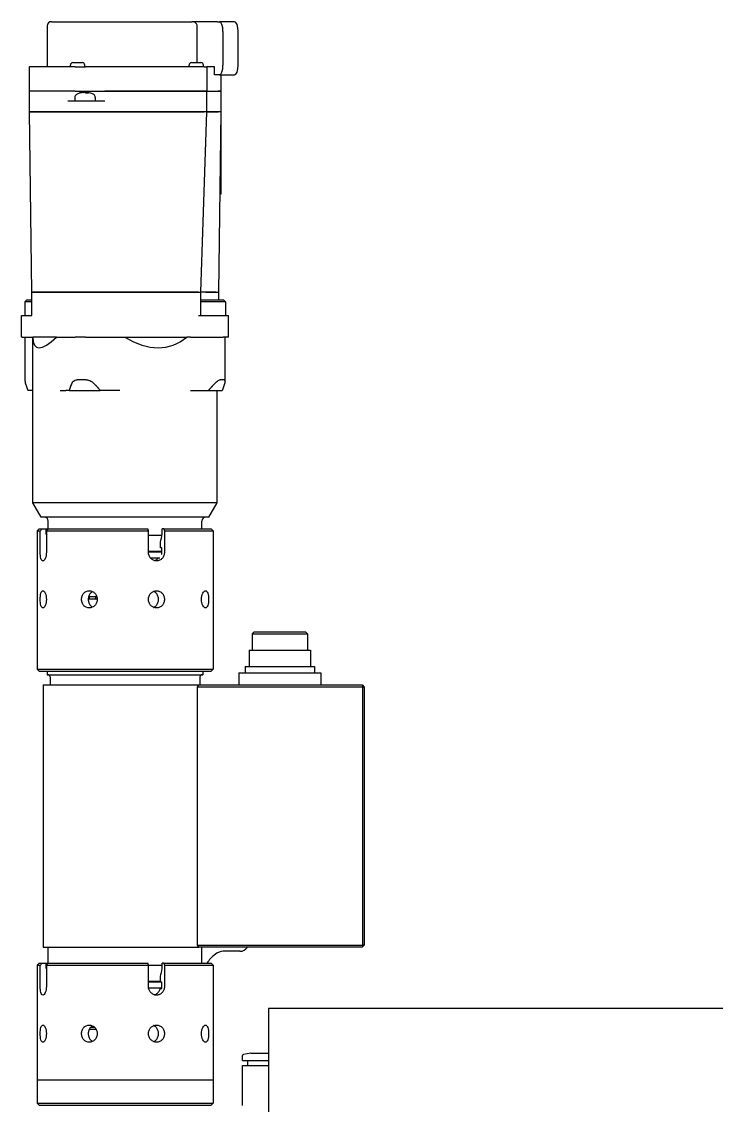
# Model space of a CAD drawing. Header units: millimetres. Extents: x 0 to 7722, y 0 to 5460.
# Drawn here: x 3327.7 to 3497.4, y 2116.7 to 2381.2 of the extents above; entities that cross this region are included whole.
import ezdxf

# ---------------------------------------------------------------- set-up
doc = ezdxf.new("R2010")
doc.units = ezdxf.units.MM
doc.header["$LTSCALE"] = 5
doc.layers.get('0').update_dxf_attribs({"linetype": 'CONTINUOUS'})

msp = doc.modelspace()

# ---------------------------------------------------------------- linework, layer by layer
for p, q in [((3335.002, 2381.211), (3369.315, 2381.211)), ((3372.721, 2381.211), (3369.315, 2381.211)), ((3375.563, 2381.211), (3372.721, 2381.211)), ((3375.563, 2381.211), (3376.065, 2381.211)), ((3379.752, 2381.211), (3376.065, 2381.211)), ((3334.002, 2380.211), (3334.002, 2370.211)), ((3370.623, 2371.211), (3370.623, 2380.211)), ((3376.925, 2378.811), (3376.925, 2370.611)), ((3380.613, 2370.611), (3380.613, 2378.811)), ((3329.605, 2370.211), (3329.671, 2370.211)), ((3329.605, 2370.211), (3329.605, 2364.211)), ((3340.783, 2370.211), (3329.671, 2370.211)), ((3339.653, 2370.211), (3339.653, 2370.611)), ((3340.255, 2371.211), (3340.256, 2371.211)), ((3340.256, 2371.211), (3340.496, 2371.211)), ((3340.496, 2371.211), (3340.506, 2371.211)), ((3340.506, 2371.211), (3341.469, 2371.211)), ((3340.783, 2370.211), (3343.367, 2370.211)), ((3341.469, 2371.211), (3341.484, 2371.211)), ((3341.484, 2371.211), (3342.11, 2371.211)), ((3342.11, 2371.211), (3342.122, 2371.211)), ((3342.122, 2371.211), (3342.553, 2371.211)), ((3343.153, 2370.211), (3343.153, 2370.611)), ((3372.307, 2370.211), (3343.367, 2370.211)), ((3368.648, 2370.211), (3368.648, 2370.611)), ((3369.25, 2371.211), (3369.251, 2371.211)), ((3369.251, 2371.211), (3369.491, 2371.211)), ((3369.491, 2371.211), (3369.501, 2371.211)), ((3369.501, 2371.211), (3370.464, 2371.211)), ((3370.464, 2371.211), (3370.479, 2371.211)), ((3370.479, 2371.211), (3371.106, 2371.211)), ((3371.106, 2371.211), (3371.118, 2371.211)), ((3371.118, 2371.211), (3371.548, 2371.211)), ((3372.148, 2370.211), (3372.148, 2370.611)), ((3372.307, 2370.211), (3372.949, 2370.211)), ((3372.957, 2370.211), (3372.949, 2370.211)), ((3372.949, 2370.211), (3372.949, 2364.211)), ((3374.848, 2370.211), (3372.957, 2370.211)), ((3374.848, 2368.211), (3374.848, 2370.211)), ((3375.563, 2368.211), (3374.848, 2368.211)), ((3376.065, 2368.211), (3375.563, 2368.211)), ((3376.065, 2368.211), (3379.752, 2368.211)), ((3376.399, 2368.211), (3376.399, 2364.211)), ((3329.671, 2364.211), (3329.605, 2364.211)), ((3329.605, 2364.211), (3329.671, 2364.211)), ((3329.605, 2364.211), (3329.605, 2359.211)), ((3340.783, 2364.211), (3329.671, 2364.211)), ((3338.991, 2364.211), (3329.671, 2364.211)), ((3340.742, 2362.722), (3340.742, 2361.911)), ((3340.783, 2364.211), (3343.367, 2364.211)), ((3342.078, 2363.754), (3341.87, 2363.754)), ((3342.845, 2363.976), (3342.845, 2363.971)), ((3343.367, 2364.211), (3372.307, 2364.211)), ((3344.024, 2363.754), (3343.43, 2363.754)), ((3343.639, 2363.976), (3343.62, 2363.754)), ((3345.742, 2362.722), (3345.742, 2361.911)), ((3372.307, 2364.211), (3348.035, 2364.211)), ((3372.949, 2364.211), (3372.307, 2364.211)), ((3372.307, 2364.211), (3372.949, 2364.211)), ((3372.949, 2364.211), (3372.957, 2364.211)), ((3372.957, 2364.211), (3372.949, 2364.211)), ((3372.949, 2359.211), (3372.949, 2364.211)), ((3372.957, 2364.211), (3375.758, 2364.211)), ((3372.957, 2364.211), (3375.758, 2364.211)), ((3376.399, 2364.211), (3375.758, 2364.211)), ((3375.758, 2364.211), (3376.399, 2364.211)), ((3376.399, 2364.211), (3376.399, 2359.211)), ((3338.991, 2361.911), (3340.783, 2361.911)), ((3340.783, 2361.911), (3343.367, 2361.911)), ((3343.367, 2361.911), (3348.035, 2361.911)), ((3329.671, 2359.211), (3329.605, 2359.211)), ((3329.605, 2359.211), (3330.143, 2315.211)), ((3329.671, 2359.211), (3340.783, 2359.211)), ((3329.671, 2359.211), (3329.671, 2359.211)), ((3340.783, 2359.211), (3329.671, 2359.211)), ((3343.367, 2359.211), (3340.783, 2359.211)), ((3340.783, 2359.211), (3343.367, 2359.211)), ((3343.367, 2359.211), (3372.307, 2359.211)), ((3372.306, 2359.211), (3343.367, 2359.211)), ((3371.548, 2315.211), (3372.949, 2359.211)), ((3372.306, 2359.211), (3372.307, 2359.211)), ((3372.949, 2359.211), (3372.307, 2359.211)), ((3375.758, 2359.211), (3372.957, 2359.211)), ((3372.957, 2359.211), (3375.758, 2359.211)), ((3376.399, 2359.211), (3375.758, 2359.211)), ((3376.399, 2359.211), (3375.861, 2315.211)), ((3376.387, 2358.211), (3376.445, 2358.211)), ((3376.445, 2339.211), (3376.445, 2358.211)), ((3376.155, 2339.211), (3376.445, 2339.211)), ((3330.142, 2315.211), (3330.209, 2315.211)), ((3330.142, 2315.211), (3330.142, 2309.511)), ((3330.209, 2315.211), (3340.783, 2315.211)), ((3330.209, 2315.211), (3330.209, 2315.211)), ((3340.783, 2315.211), (3330.209, 2315.211)), ((3343.367, 2315.211), (3340.783, 2315.211)), ((3340.783, 2315.211), (3343.367, 2315.211)), ((3343.367, 2315.211), (3370.906, 2315.211)), ((3370.907, 2315.211), (3343.367, 2315.211)), ((3370.907, 2315.211), (3370.906, 2315.211)), ((3370.907, 2315.211), (3371.548, 2315.211)), ((3371.548, 2309.511), (3371.548, 2315.211)), ((3375.22, 2315.211), (3372.699, 2315.211)), ((3372.699, 2315.211), (3375.22, 2315.211)), ((3375.22, 2315.211), (3375.862, 2315.211)), ((3375.862, 2315.211), (3375.862, 2313.211)), ((3328.89, 2313.211), (3328.49, 2312.811)), ((3330.142, 2312.811), (3328.49, 2312.811)), ((3328.49, 2312.811), (3328.49, 2309.511)), ((3330.142, 2313.211), (3328.89, 2313.211)), ((3377.114, 2313.211), (3371.548, 2313.211)), ((3377.514, 2312.811), (3371.548, 2312.811)), ((3377.114, 2313.211), (3377.514, 2312.811)), ((3377.514, 2312.811), (3377.514, 2309.511)), ((3327.746, 2309.511), (3327.879, 2309.511)), ((3327.746, 2304.211), (3327.746, 2309.511)), ((3327.879, 2309.511), (3330.209, 2309.511)), ((3370.907, 2309.511), (3376.975, 2309.511)), ((3376.975, 2309.511), (3378.258, 2309.511)), ((3378.258, 2304.211), (3378.258, 2309.511)), ((3327.879, 2304.211), (3327.746, 2304.211)), ((3327.879, 2304.211), (3330.147, 2304.211)), ((3328.579, 2293.493), (3328.579, 2304.211)), ((3328.778, 2304.211), (3330.147, 2304.211)), ((3330.147, 2304.211), (3330.502, 2304.211)), ((3336.293, 2304.211), (3330.502, 2304.211)), ((3330.502, 2263.765), (3330.502, 2304.202)), ((3336.293, 2304.211), (3337.143, 2304.211)), ((3337.143, 2304.211), (3338.515, 2304.211)), ((3338.515, 2304.211), (3339.884, 2304.211)), ((3338.515, 2304.211), (3340.783, 2304.211)), ((3343.367, 2304.211), (3340.783, 2304.211)), ((3343.367, 2304.211), (3349.274, 2304.211)), ((3345.708, 2304.211), (3349.274, 2304.211)), ((3349.274, 2304.211), (3351.757, 2304.211)), ((3351.757, 2304.211), (3352.988, 2304.211)), ((3352.988, 2304.211), (3368.07, 2304.211)), ((3368.962, 2304.211), (3368.07, 2304.211)), ((3368.962, 2304.211), (3371.068, 2304.211)), ((3371.068, 2304.211), (3374.633, 2304.211)), ((3371.068, 2304.211), (3376.975, 2304.211)), ((3378.258, 2304.211), (3376.975, 2304.211)), ((3377.425, 2293.493), (3377.425, 2304.211)), ((3343.541, 2293.809), (3341.339, 2293.809)), ((3377.22, 2293.809), (3376.239, 2293.809)), ((3330.147, 2291.211), (3329.259, 2291.211)), ((3330.502, 2291.211), (3330.147, 2291.211)), ((3337.143, 2291.211), (3338.515, 2291.211)), ((3339.403, 2291.211), (3338.515, 2291.211)), ((3339.403, 2291.211), (3346.96, 2291.211)), ((3349.274, 2291.211), (3346.96, 2291.211)), ((3351.757, 2291.211), (3349.274, 2291.211)), ((3368.962, 2291.211), (3371.068, 2291.211)), ((3371.068, 2291.211), (3373.381, 2291.211)), ((3373.381, 2291.211), (3376.745, 2291.211)), ((3375.502, 2263.765), (3375.502, 2291.211)), ((3375.502, 2263.765), (3330.502, 2263.765)), ((3332.502, 2260.301), (3330.502, 2263.765)), ((3373.502, 2260.301), (3375.502, 2263.765)), ((3373.502, 2260.301), (3332.502, 2260.301)), ((3334.252, 2257.401), (3334.252, 2259.301)), ((3371.752, 2257.401), (3371.752, 2259.301)), ((3332.002, 2257.401), (3331.502, 2256.901)), ((3331.502, 2256.901), (3332.274, 2256.901)), ((3331.502, 2256.901), (3331.502, 2223.201)), ((3332.002, 2257.401), (3332.743, 2257.401)), ((3332.274, 2251.701), (3332.274, 2256.901)), ((3332.743, 2257.401), (3333.681, 2257.401)), ((3333.681, 2257.401), (3334.248, 2257.401)), ((3333.681, 2257.401), (3333.681, 2256.335)), ((3333.779, 2256.901), (3358.711, 2256.901)), ((3333.779, 2256.901), (3333.779, 2251.701)), ((3334.248, 2257.401), (3358.531, 2257.401)), ((3358.711, 2251.701), (3358.711, 2256.901)), ((3362.092, 2256.335), (3362.092, 2257.401)), ((3362.452, 2257.401), (3362.092, 2257.401)), ((3362.452, 2257.401), (3374.002, 2257.401)), ((3362.632, 2256.901), (3374.502, 2256.901)), ((3362.632, 2256.901), (3362.632, 2251.701)), ((3374.002, 2257.401), (3374.502, 2256.901)), ((3374.502, 2256.901), (3374.502, 2223.201)), ((3362.008, 2255.801), (3358.711, 2255.801)), ((3361.641, 2252.801), (3361.641, 2253.902)), ((3362.001, 2251.901), (3358.711, 2251.901)), ((3358.711, 2251.801), (3362.001, 2251.801)), ((3362.001, 2252.801), (3361.641, 2252.801)), ((3361.893, 2251.201), (3361.947, 2251.201)), ((3362.001, 2251.701), (3362.001, 2252.801)), ((3359.227, 2250.301), (3361.466, 2250.301)), ((3346.136, 2240.801), (3344.238, 2240.801)), ((3344.162, 2240.301), (3346.217, 2240.301)), ((3384.561, 2232.301), (3384.061, 2231.801)), ((3384.061, 2231.801), (3397.561, 2231.801)), ((3384.061, 2231.801), (3384.061, 2227.801)), ((3384.561, 2232.301), (3397.061, 2232.301)), ((3397.061, 2232.301), (3397.561, 2231.801)), ((3397.561, 2231.801), (3397.561, 2227.801)), ((3383.311, 2227.801), (3398.311, 2227.801)), ((3383.311, 2227.801), (3383.311, 2223.841)), ((3398.311, 2227.801), (3398.311, 2223.841)), ((3331.502, 2223.201), (3374.502, 2223.201)), ((3332.002, 2222.701), (3331.502, 2223.201)), ((3332.002, 2222.701), (3374.002, 2222.701)), ((3334.002, 2222.701), (3334.002, 2221.801)), ((3372.002, 2222.701), (3372.002, 2221.801)), ((3374.002, 2222.701), (3374.502, 2223.201)), ((3380.811, 2222.301), (3400.811, 2222.301)), ((3380.811, 2222.301), (3380.811, 2219.301)), ((3382.311, 2223.841), (3399.311, 2223.841)), ((3382.311, 2223.841), (3382.311, 2222.301)), ((3399.311, 2223.841), (3399.311, 2222.301)), ((3400.811, 2222.301), (3400.811, 2219.301)), ((3333.002, 2219.301), (3371.059, 2219.301)), ((3333.002, 2219.301), (3333.002, 2155.301)), ((3334.002, 2221.801), (3372.002, 2221.801)), ((3334.702, 2221.301), (3334.702, 2219.301)), ((3371.059, 2219.301), (3410.945, 2219.301)), ((3371.302, 2221.301), (3371.302, 2219.301)), ((3410.945, 2219.301), (3411.124, 2218.801)), ((3410.945, 2219.301), (3411.412, 2218.801)), ((3370.728, 2155.801), (3370.728, 2218.801)), ((3411.124, 2218.801), (3370.728, 2218.801)), ((3411.124, 2155.801), (3411.124, 2218.801)), ((3411.412, 2218.801), (3411.124, 2218.801)), ((3411.412, 2218.801), (3411.412, 2155.801)), ((3370.728, 2155.801), (3411.124, 2155.801)), ((3411.124, 2155.801), (3410.945, 2155.301)), ((3411.412, 2155.801), (3410.945, 2155.301)), ((3411.412, 2155.801), (3411.124, 2155.801)), ((3333.002, 2155.301), (3371.059, 2155.301)), ((3334.252, 2151.401), (3334.252, 2155.301)), ((3410.945, 2155.301), (3371.059, 2155.301)), ((3371.752, 2151.401), (3371.752, 2155.301)), ((3381.062, 2154.301), (3376.996, 2154.301)), ((3332.002, 2151.401), (3331.502, 2150.901)), ((3332.002, 2151.401), (3331.502, 2150.901)), ((3331.502, 2150.901), (3332.274, 2150.901)), ((3331.502, 2150.901), (3331.502, 2122.901)), ((3331.502, 2150.901), (3332.274, 2150.901)), ((3331.502, 2150.901), (3331.502, 2117.201)), ((3332.002, 2151.401), (3332.743, 2151.401)), ((3332.002, 2151.401), (3332.743, 2151.401)), ((3332.274, 2145.701), (3332.274, 2150.901)), ((3332.274, 2145.701), (3332.274, 2150.901)), ((3332.743, 2151.401), (3333.681, 2151.401)), ((3332.743, 2151.401), (3333.681, 2151.401)), ((3333.681, 2151.401), (3334.248, 2151.401)), ((3333.681, 2151.401), (3333.681, 2150.335)), ((3333.681, 2151.401), (3334.248, 2151.401)), ((3333.681, 2151.401), (3333.681, 2150.335)), ((3333.779, 2150.901), (3358.711, 2150.901)), ((3333.779, 2150.901), (3333.779, 2145.701)), ((3333.779, 2150.901), (3358.711, 2150.901)), ((3333.779, 2150.901), (3333.779, 2145.701)), ((3334.248, 2151.401), (3358.531, 2151.401)), ((3334.248, 2151.401), (3358.531, 2151.401)), ((3358.711, 2145.701), (3358.711, 2150.901)), ((3358.711, 2145.701), (3358.711, 2150.901)), ((3362.092, 2150.801), (3358.711, 2150.801)), ((3362.092, 2150.335), (3362.092, 2151.401)), ((3362.452, 2151.401), (3362.092, 2151.401)), ((3362.092, 2150.335), (3362.092, 2151.401)), ((3362.452, 2151.401), (3362.092, 2151.401)), ((3362.452, 2151.401), (3374.002, 2151.401)), ((3362.452, 2151.401), (3374.002, 2151.401)), ((3362.632, 2150.901), (3374.502, 2150.901)), ((3362.632, 2150.901), (3362.632, 2145.701)), ((3362.632, 2150.901), (3374.502, 2150.901)), ((3362.632, 2150.901), (3362.632, 2145.701)), ((3374.002, 2151.401), (3374.502, 2150.901)), ((3374.002, 2151.401), (3374.502, 2150.901)), ((3374.502, 2150.901), (3374.502, 2122.901)), ((3374.502, 2150.901), (3374.502, 2117.201)), ((3361.641, 2146.801), (3361.641, 2147.902)), ((3361.641, 2146.801), (3361.641, 2147.902)), ((3361.641, 2146.901), (3358.711, 2146.901)), ((3361.947, 2146.801), (3358.711, 2146.801)), ((3361.967, 2145.301), (3358.748, 2145.301)), ((3361.587, 2145.201), (3361.947, 2145.201)), ((3361.587, 2145.201), (3361.947, 2145.201)), ((3362.001, 2146.801), (3361.947, 2146.801)), ((3362.001, 2146.801), (3361.947, 2146.801)), ((3362.001, 2145.701), (3362.001, 2146.801)), ((3362.001, 2145.701), (3362.001, 2146.801)), ((3667.132, 2140.301), (3388.07, 2140.301)), ((3388.07, 2140.301), (3388.07, 2110.301)), ((3344.319, 2135.301), (3345.923, 2135.301)), ((3344.664, 2135.801), (3345.519, 2135.801)), ((3383.732, 2129.401), (3381.898, 2129.077)), ((3383.732, 2129.401), (3388.07, 2129.401)), ((3381.732, 2127.635), (3381.732, 2128.88)), ((3381.732, 2127.635), (3388.07, 2127.635)), ((3383.032, 2126.458), (3383.032, 2127.635)), ((3381.732, 2126.458), (3388.07, 2126.458)), ((3381.732, 2116.62), (3381.732, 2126.458)), ((3331.502, 2122.901), (3374.502, 2122.901)), ((3331.502, 2117.201), (3374.502, 2117.201)), ((3332.002, 2116.701), (3331.502, 2117.201)), ((3332.002, 2116.701), (3374.002, 2116.701)), ((3374.002, 2116.701), (3374.502, 2117.201))]:
    msp.add_line(p, q)
for centre, radius, start, end in [((3335.002, 2380.211), 1, 90, 180), ((3340.253, 2370.611), 0.6, 90, 180), ((3342.553, 2370.611), 0.6, 0, 90), ((3369.248, 2370.611), 0.6, 90, 180), ((3371.548, 2370.611), 0.6, 0, 90), ((3341.542, 2362.722), 0.8, 122.08995, 180), ((3343.242, 2360.011), 4, 98.83203, 122.08995), ((3343.242, 2360.011), 4, 57.91005, 81.16797), ((3344.942, 2362.722), 0.8, 0, 57.91005), ((3333.252, 2259.301), 1, 0, 90), ((3372.752, 2259.301), 1, 90, 180), ((3334.202, 2221.301), 0.5, 0, 90), ((3371.802, 2221.301), 0.5, 90, 180), ((3381.932, 2128.88), 0.2, 100, 180)]:
    msp.add_arc(centre, radius, start, end)
for centre, major_axis, ratio, start_param, end_param in [((3376.065, 2378.811), (0, 2.4), 0.3584365, 4.712389, 6.2831853), ((3379.752, 2378.811), (0, 2.4), 0.3584365, 4.712389, 6.2831853), ((3376.065, 2370.611), (0, -2.4), 0.3584365, 0, 1.5707963), ((3379.752, 2370.611), (0, -2.4), 0.3584365, 0, 1.5707963), ((3343.288, 2360.032), (-1.637, 3.642), 0.977138, 6.0465962, 6.2359918), ((3341.872, 2363.614), (-0.042, 0.134), 0.9794682, 5.981354, 6.3480923), ((3343.12, 2360.032), (0.673, 3.936), 0.8558383, 0.322489, 0.5118846), ((3343.475, 2360.032), (-0.355, 3.977), 0.1939204, 5.8992761, 6.0886717), ((3343.038, 2360.032), (0.405, 3.972), 0.5098477, 5.9684457, 6.1578413), ((3344.014, 2363.614), (-0.014, -0.14), 0.5093575, 2.8247305, 3.1914643), ((3353.002, 2340.584), (21.635, 38.819), 0.1591382, 2.8628476, 3.5972637), ((3353.002, 2340.584), (10.998, -38.567), 0.5089522, 5.7718451, 6.5062612), ((9397.566, 6027.16), (-0.03, -7510.747), 0.933555, 5.2384071, 5.238417), ((1033.884, 6027.148), (0, 7510.723), 0.3584365, 4.1860769, 4.1863746), ((3647.02, 2238.301), (117.511, 568.259), 0.514499, 1.672417, 1.673292), ((3596.601, 2238.301), (97.36, 470.814), 0.514499, 1.6715115, 1.6725675), ((3575.519, 2238.301), (-94.582, 471.38), 0.4699732, 1.4722407, 1.4725503), ((3353.002, 2233.801), (-16.483, 16.483), 0.6872269, 3.262225, 3.2992527), ((3353.002, 2140.801), (16.483, 16.483), 0.6872269, 6.1255253, 6.1625529), ((3381.062, 2156.801), (0, -2.5), 0.9135753, 0, 0.9272952), ((9397.566, 5921.16), (-0.03, -7510.747), 0.933555, 5.2384071, 5.238417), ((9397.565, 5921.16), (-0.029, -7510.746), 0.933555, 5.2384071, 5.238417), ((1033.884, 5921.148), (0, 7510.723), 0.3584365, 4.1860769, 4.1863746), ((1033.884, 5921.148), (0, 7510.723), 0.3584365, 4.1860769, 4.1863746), ((3647.02, 2133.301), (-117.512, -568.26), 0.514499, 4.8159255, 4.8164291), ((3596.601, 2133.301), (97.361, 470.815), 0.514499, 1.6720737, 1.6725676)]:
    msp.add_ellipse(centre, major_axis=major_axis, ratio=ratio, start_param=start_param, end_param=end_param)
for points, knots in [([(3370.623, 2380.211), (3370.623, 2380.322), (3370.593, 2380.451), (3370.493, 2380.667), (3370.399, 2380.787), (3370.189, 2380.972), (3370.029, 2381.062), (3369.714, 2381.176), (3369.498, 2381.211), (3369.315, 2381.211)], [-0.72981751, -0.72981751, -0.72981751, -0.72981751, -0.69659893, -0.69659893, -0.65738246, -0.65738246, -0.60915256, -0.60915256, -0.55047084, -0.55047084, -0.55047084, -0.55047084]), ([(3342.845, 2363.976), (3342.845, 2363.976), (3342.844, 2363.976), (3342.843, 2363.981), (3342.83, 2363.983), (3342.79, 2363.983), (3342.76, 2363.981), (3342.685, 2363.972), (3342.64, 2363.966), (3342.575, 2363.955), (3342.553, 2363.951), (3342.531, 2363.947)], [-0.075362489, -0.075362489, -0.075362489, -0.075362489, -0.074461658, -0.074461658, -0.059716585, -0.059716585, -0.044971511, -0.044971511, -0.030226437, -0.030226437, -0.023611223, -0.023611223, -0.023611223, -0.023611223]), ([(3342.691, 2363.947), (3342.711, 2363.951), (3342.732, 2363.955), (3342.798, 2363.966), (3342.85, 2363.972), (3342.954, 2363.981), (3343.005, 2363.983), (3343.094, 2363.983), (3343.138, 2363.981), (3343.21, 2363.972), (3343.238, 2363.966), (3343.265, 2363.955), (3343.271, 2363.951), (3343.276, 2363.947)], [-0.095815374, -0.095815374, -0.095815374, -0.095815374, -0.089017692, -0.089017692, -0.074367179, -0.074367179, -0.059716667, -0.059716667, -0.045066154, -0.045066154, -0.030415642, -0.030415642, -0.023617976, -0.023617976, -0.023617976, -0.023617976]), ([(3343.639, 2363.971), (3343.62, 2363.973), (3343.602, 2363.975), (3343.531, 2363.981), (3343.479, 2363.983), (3343.389, 2363.983), (3343.345, 2363.981), (3343.282, 2363.973), (3343.259, 2363.969), (3343.242, 2363.963)], [-0.079792841, -0.079792841, -0.079792841, -0.079792841, -0.074461658, -0.074461658, -0.059716585, -0.059716585, -0.044971511, -0.044971511, -0.033811225, -0.033811225, -0.033811225, -0.033811225]), ([(3343.692, 2363.947), (3343.681, 2363.951), (3343.671, 2363.955), (3343.647, 2363.966), (3343.638, 2363.972), (3343.641, 2363.981), (3343.654, 2363.983), (3343.694, 2363.983), (3343.723, 2363.981), (3343.789, 2363.973), (3343.822, 2363.969), (3343.856, 2363.963)], [-0.095815374, -0.095815374, -0.095815374, -0.095815374, -0.089017692, -0.089017692, -0.074367179, -0.074367179, -0.059716667, -0.059716667, -0.045066154, -0.045066154, -0.033816319, -0.033816319, -0.033816319, -0.033816319]), ([(3328.579, 2293.493), (3328.579, 2293.488), (3328.579, 2293.483), (3328.582, 2293.259), (3328.666, 2292.932), (3328.778, 2292.593)], [0.85196756, 0.85196756, 0.85196756, 0.85196756, 0.85498406, 0.85498406, 0.98649571, 0.98649571, 0.98649571, 0.98649571]), ([(3339.884, 2292.593), (3340.004, 2292.932), (3340.186, 2293.259), (3340.548, 2293.573), (3340.684, 2293.661), (3340.994, 2293.779), (3341.168, 2293.809), (3341.339, 2293.809)], [0.4942205, 0.4942205, 0.4942205, 0.4942205, 0.62573214, 0.62573214, 0.68304512, 0.68304512, 0.7403581, 0.7403581, 0.7403581, 0.7403581]), ([(3343.541, 2293.809), (3343.719, 2293.809), (3343.917, 2293.779), (3344.304, 2293.661), (3344.494, 2293.573), (3345.039, 2293.259), (3345.404, 2292.932), (3345.708, 2292.593)], [0.7403581, 0.7403581, 0.7403581, 0.7403581, 0.79767108, 0.79767108, 0.85498406, 0.85498406, 0.98649571, 0.98649571, 0.98649571, 0.98649571]), ([(3374.633, 2292.593), (3374.935, 2292.932), (3375.261, 2293.259), (3375.67, 2293.573), (3375.802, 2293.661), (3376.044, 2293.779), (3376.154, 2293.809), (3376.239, 2293.809)], [0.4942205, 0.4942205, 0.4942205, 0.4942205, 0.62573214, 0.62573214, 0.68304512, 0.68304512, 0.7403581, 0.7403581, 0.7403581, 0.7403581]), ([(3377.22, 2293.809), (3377.289, 2293.809), (3377.345, 2293.779), (3377.414, 2293.661), (3377.427, 2293.573), (3377.422, 2293.259), (3377.339, 2292.932), (3377.226, 2292.593)], [0.7403581, 0.7403581, 0.7403581, 0.7403581, 0.79767108, 0.79767108, 0.85498406, 0.85498406, 0.98649571, 0.98649571, 0.98649571, 0.98649571]), ([(3333.681, 2256.335), (3333.681, 2256.273), (3333.695, 2256.201), (3333.725, 2256.124), (3333.734, 2256.104), (3333.744, 2256.085)], [0, 0, 0, 0, 0.01847875, 0.01847875, 0.024772855, 0.024772855, 0.024772855, 0.024772855]), ([(3362.067, 2256.085), (3362.072, 2256.104), (3362.075, 2256.124), (3362.086, 2256.201), (3362.092, 2256.273), (3362.092, 2256.335)], [0.272287047, 0.272287047, 0.272287047, 0.272287047, 0.278581152, 0.278581152, 0.297059902, 0.297059902, 0.297059902, 0.297059902]), ([(3361.641, 2253.902), (3361.641, 2253.963), (3361.646, 2254.036), (3361.657, 2254.112), (3361.661, 2254.132), (3361.665, 2254.152)], [-0.148541406, -0.148541406, -0.148541406, -0.148541406, -0.130066089, -0.130066089, -0.123766953, -0.123766953, -0.123766953, -0.123766953]), ([(3333.779, 2251.701), (3333.779, 2251.437), (3333.755, 2251.156), (3333.66, 2250.638), (3333.59, 2250.402), (3333.432, 2250.03), (3333.335, 2249.868), (3333.131, 2249.654), (3333.025, 2249.601), (3332.836, 2249.601), (3332.74, 2249.654), (3332.573, 2249.868), (3332.501, 2250.03), (3332.392, 2250.402), (3332.346, 2250.638), (3332.288, 2251.156), (3332.274, 2251.437), (3332.274, 2251.701)], [-0.63326708, -0.63326708, -0.63326708, -0.63326708, -0.55410857, -0.55410857, -0.47495006, -0.47495006, -0.3957918, -0.3957918, -0.31663354, -0.31663354, -0.23747528, -0.23747528, -0.15831701, -0.15831701, -0.07915851, -0.07915851, 0, 0, 0, 0]), ([(3360.708, 2249.601), (3360.462, 2249.601), (3360.198, 2249.654), (3359.708, 2249.868), (3359.482, 2250.03), (3359.125, 2250.402), (3358.969, 2250.638), (3358.762, 2251.156), (3358.711, 2251.437), (3358.711, 2251.701)], [-0.94990062, -0.94990062, -0.94990062, -0.94990062, -0.87074235, -0.87074235, -0.79158409, -0.79158409, -0.71242558, -0.71242558, -0.63326708, -0.63326708, -0.63326708, -0.63326708]), ([(3362.632, 2251.701), (3362.632, 2251.437), (3362.585, 2251.156), (3362.392, 2250.638), (3362.246, 2250.402), (3361.907, 2250.03), (3361.692, 2249.868), (3361.215, 2249.654), (3360.955, 2249.601), (3360.708, 2249.601)], [-1.26653415, -1.26653415, -1.26653415, -1.26653415, -1.18737565, -1.18737565, -1.10821714, -1.10821714, -1.02905888, -1.02905888, -0.94990062, -0.94990062, -0.94990062, -0.94990062]), ([(3360.213, 2249.669), (3360.299, 2249.693), (3360.385, 2249.724), (3360.705, 2249.868), (3360.919, 2250.03), (3361.113, 2250.243), (3361.137, 2250.272), (3361.16, 2250.301)], [-0.26501609, -0.26501609, -0.26501609, -0.26501609, -0.23752685, -0.23752685, -0.15835152, -0.15835152, -0.14675019, -0.14675019, -0.14675019, -0.14675019]), ([(3332.274, 2240.201), (3332.274, 2240.465), (3332.288, 2240.746), (3332.346, 2241.263), (3332.392, 2241.499), (3332.501, 2241.872), (3332.573, 2242.034), (3332.74, 2242.248), (3332.836, 2242.301), (3333.025, 2242.301), (3333.131, 2242.248), (3333.335, 2242.034), (3333.432, 2241.872), (3333.59, 2241.499), (3333.66, 2241.263), (3333.755, 2240.746), (3333.779, 2240.465), (3333.779, 2240.201)], [0.63326708, 0.63326708, 0.63326708, 0.63326708, 0.71242558, 0.71242558, 0.79158409, 0.79158409, 0.87074235, 0.87074235, 0.94990062, 0.94990062, 1.02905888, 1.02905888, 1.10821714, 1.10821714, 1.18737565, 1.18737565, 1.26653415, 1.26653415, 1.26653415, 1.26653415]), ([(3342.382, 2240.201), (3342.382, 2240.465), (3342.428, 2240.746), (3342.616, 2241.263), (3342.758, 2241.499), (3343.088, 2241.872), (3343.298, 2242.034), (3343.763, 2242.248), (3344.018, 2242.301), (3344.5, 2242.301), (3344.759, 2242.248), (3345.239, 2242.034), (3345.461, 2241.872), (3345.812, 2241.499), (3345.965, 2241.263), (3346.169, 2240.746), (3346.219, 2240.465), (3346.219, 2240.201)], [0.63326708, 0.63326708, 0.63326708, 0.63326708, 0.71242558, 0.71242558, 0.79158409, 0.79158409, 0.87074235, 0.87074235, 0.94990062, 0.94990062, 1.02905888, 1.02905888, 1.10821714, 1.10821714, 1.18737565, 1.18737565, 1.26653415, 1.26653415, 1.26653415, 1.26653415]), ([(3345.08, 2242.102), (3344.88, 2241.997), (3344.7, 2241.851), (3344.391, 2241.499), (3344.25, 2241.263), (3344.064, 2240.746), (3344.018, 2240.465), (3344.018, 2240.201)], [-0.86205661, -0.86205661, -0.86205661, -0.86205661, -0.79186231, -0.79186231, -0.71267586, -0.71267586, -0.6334894, -0.6334894, -0.6334894, -0.6334894]), ([(3358.711, 2240.201), (3358.711, 2240.465), (3358.762, 2240.746), (3358.969, 2241.263), (3359.125, 2241.499), (3359.482, 2241.872), (3359.708, 2242.034), (3360.198, 2242.248), (3360.462, 2242.301), (3360.708, 2242.301)], [0.63326708, 0.63326708, 0.63326708, 0.63326708, 0.71242558, 0.71242558, 0.79158409, 0.79158409, 0.87074235, 0.87074235, 0.94990062, 0.94990062, 0.94990062, 0.94990062]), ([(3361.19, 2240.201), (3361.19, 2240.465), (3361.143, 2240.746), (3360.951, 2241.263), (3360.807, 2241.499), (3360.47, 2241.872), (3360.256, 2242.034), (3360.008, 2242.146), (3359.997, 2242.15), (3359.986, 2242.155)], [-1.2669788, -1.2669788, -1.2669788, -1.2669788, -1.18779235, -1.18779235, -1.10860589, -1.10860589, -1.02942, -1.02942, -1.025812, -1.025812, -1.025812, -1.025812]), ([(3360.708, 2242.301), (3360.955, 2242.301), (3361.215, 2242.248), (3361.692, 2242.034), (3361.907, 2241.872), (3362.246, 2241.499), (3362.392, 2241.263), (3362.585, 2240.746), (3362.632, 2240.465), (3362.632, 2240.201)], [0.94990062, 0.94990062, 0.94990062, 0.94990062, 1.02905888, 1.02905888, 1.10821714, 1.10821714, 1.18737565, 1.18737565, 1.26653415, 1.26653415, 1.26653415, 1.26653415]), ([(3371.696, 2240.201), (3371.696, 2240.465), (3371.722, 2240.746), (3371.827, 2241.263), (3371.906, 2241.499), (3372.081, 2241.872), (3372.189, 2242.034), (3372.417, 2242.248), (3372.537, 2242.301), (3372.751, 2242.301), (3372.861, 2242.248), (3373.053, 2242.034), (3373.137, 2241.872), (3373.265, 2241.499), (3373.318, 2241.263), (3373.387, 2240.746), (3373.404, 2240.465), (3373.404, 2240.201)], [0.63326708, 0.63326708, 0.63326708, 0.63326708, 0.71242558, 0.71242558, 0.79158409, 0.79158409, 0.87074235, 0.87074235, 0.94990062, 0.94990062, 1.02905888, 1.02905888, 1.10821714, 1.10821714, 1.18737565, 1.18737565, 1.26653415, 1.26653415, 1.26653415, 1.26653415]), ([(3333.779, 2240.201), (3333.779, 2239.937), (3333.755, 2239.656), (3333.66, 2239.138), (3333.59, 2238.902), (3333.432, 2238.53), (3333.335, 2238.368), (3333.131, 2238.154), (3333.025, 2238.101), (3332.836, 2238.101), (3332.74, 2238.154), (3332.573, 2238.368), (3332.501, 2238.53), (3332.392, 2238.902), (3332.346, 2239.138), (3332.288, 2239.656), (3332.274, 2239.937), (3332.274, 2240.201)], [0, 0, 0, 0, 0.07915851, 0.07915851, 0.15831701, 0.15831701, 0.23747528, 0.23747528, 0.31663354, 0.31663354, 0.3957918, 0.3957918, 0.47495006, 0.47495006, 0.55410857, 0.55410857, 0.63326708, 0.63326708, 0.63326708, 0.63326708]), ([(3346.219, 2240.201), (3346.219, 2239.937), (3346.169, 2239.656), (3345.965, 2239.138), (3345.812, 2238.902), (3345.461, 2238.53), (3345.239, 2238.368), (3344.759, 2238.154), (3344.5, 2238.101), (3344.018, 2238.101), (3343.763, 2238.154), (3343.298, 2238.368), (3343.088, 2238.53), (3342.758, 2238.902), (3342.616, 2239.138), (3342.428, 2239.656), (3342.382, 2239.937), (3342.382, 2240.201)], [0, 0, 0, 0, 0.07915851, 0.07915851, 0.15831701, 0.15831701, 0.23747528, 0.23747528, 0.31663354, 0.31663354, 0.3957918, 0.3957918, 0.47495006, 0.47495006, 0.55410857, 0.55410857, 0.63326708, 0.63326708, 0.63326708, 0.63326708]), ([(3344.018, 2240.201), (3344.018, 2239.937), (3344.064, 2239.655), (3344.25, 2239.138), (3344.391, 2238.902), (3344.7, 2238.551), (3344.88, 2238.405), (3345.08, 2238.299)], [-0.6334894, -0.6334894, -0.6334894, -0.6334894, -0.55430295, -0.55430295, -0.47511649, -0.47511649, -0.4049222, -0.4049222, -0.4049222, -0.4049222]), ([(3360.708, 2238.101), (3360.462, 2238.101), (3360.198, 2238.154), (3359.708, 2238.368), (3359.482, 2238.53), (3359.125, 2238.902), (3358.969, 2239.138), (3358.762, 2239.656), (3358.711, 2239.937), (3358.711, 2240.201)], [0.31663354, 0.31663354, 0.31663354, 0.31663354, 0.3957918, 0.3957918, 0.47495006, 0.47495006, 0.55410857, 0.55410857, 0.63326708, 0.63326708, 0.63326708, 0.63326708]), ([(3359.986, 2238.246), (3359.997, 2238.251), (3360.008, 2238.256), (3360.256, 2238.368), (3360.47, 2238.53), (3360.807, 2238.902), (3360.951, 2239.138), (3361.143, 2239.655), (3361.19, 2239.937), (3361.19, 2240.201)], [-0.24116681, -0.24116681, -0.24116681, -0.24116681, -0.23755881, -0.23755881, -0.15837291, -0.15837291, -0.07918646, -0.07918646, 0, 0, 0, 0]), ([(3362.632, 2240.201), (3362.632, 2239.937), (3362.585, 2239.656), (3362.392, 2239.138), (3362.246, 2238.902), (3361.907, 2238.53), (3361.692, 2238.368), (3361.215, 2238.154), (3360.955, 2238.101), (3360.708, 2238.101)], [0, 0, 0, 0, 0.07915851, 0.07915851, 0.15831701, 0.15831701, 0.23747528, 0.23747528, 0.31663354, 0.31663354, 0.31663354, 0.31663354]), ([(3373.404, 2240.201), (3373.404, 2239.937), (3373.387, 2239.656), (3373.318, 2239.138), (3373.265, 2238.902), (3373.137, 2238.53), (3373.053, 2238.368), (3372.861, 2238.154), (3372.751, 2238.101), (3372.537, 2238.101), (3372.417, 2238.154), (3372.189, 2238.368), (3372.081, 2238.53), (3371.906, 2238.902), (3371.827, 2239.138), (3371.722, 2239.656), (3371.696, 2239.937), (3371.696, 2240.201)], [0, 0, 0, 0, 0.07915851, 0.07915851, 0.15831701, 0.15831701, 0.23747528, 0.23747528, 0.31663354, 0.31663354, 0.3957918, 0.3957918, 0.47495006, 0.47495006, 0.55410857, 0.55410857, 0.63326708, 0.63326708, 0.63326708, 0.63326708]), ([(3376.996, 2154.301), (3376.362, 2154.301), (3375.662, 2154.079), (3374.215, 2152.923), (3373.596, 2152.264), (3372.981, 2151.401)], [0, 0, 0, 0, 0.31415927, 0.31415927, 0.51896636, 0.51896636, 0.51896636, 0.51896636]), ([(3333.681, 2150.335), (3333.681, 2150.273), (3333.695, 2150.201), (3333.725, 2150.124), (3333.734, 2150.104), (3333.744, 2150.085)], [0, 0, 0, 0, 0.01847875, 0.01847875, 0.024772855, 0.024772855, 0.024772855, 0.024772855]), ([(3333.681, 2150.335), (3333.681, 2150.273), (3333.695, 2150.201), (3333.725, 2150.124), (3333.734, 2150.104), (3333.744, 2150.085)], [0, 0, 0, 0, 0.01847875, 0.01847875, 0.024772855, 0.024772855, 0.024772855, 0.024772855]), ([(3361.641, 2147.902), (3361.641, 2147.963), (3361.646, 2148.036), (3361.657, 2148.112), (3361.661, 2148.132), (3361.665, 2148.152)], [-0.148541406, -0.148541406, -0.148541406, -0.148541406, -0.130066089, -0.130066089, -0.123766953, -0.123766953, -0.123766953, -0.123766953]), ([(3361.641, 2147.902), (3361.641, 2147.963), (3361.646, 2148.036), (3361.657, 2148.112), (3361.661, 2148.132), (3361.665, 2148.152)], [-0.148541406, -0.148541406, -0.148541406, -0.148541406, -0.130066089, -0.130066089, -0.123766953, -0.123766953, -0.123766953, -0.123766953]), ([(3362.067, 2150.085), (3362.072, 2150.104), (3362.075, 2150.124), (3362.086, 2150.201), (3362.092, 2150.273), (3362.092, 2150.335)], [0.272287047, 0.272287047, 0.272287047, 0.272287047, 0.278581152, 0.278581152, 0.297059902, 0.297059902, 0.297059902, 0.297059902]), ([(3362.067, 2150.085), (3362.072, 2150.104), (3362.075, 2150.124), (3362.086, 2150.201), (3362.092, 2150.273), (3362.092, 2150.335)], [0.272287047, 0.272287047, 0.272287047, 0.272287047, 0.278581152, 0.278581152, 0.297059902, 0.297059902, 0.297059902, 0.297059902]), ([(3333.779, 2145.701), (3333.779, 2145.437), (3333.755, 2145.156), (3333.66, 2144.638), (3333.59, 2144.402), (3333.432, 2144.03), (3333.335, 2143.868), (3333.131, 2143.654), (3333.025, 2143.601), (3332.836, 2143.601), (3332.74, 2143.654), (3332.573, 2143.868), (3332.501, 2144.03), (3332.392, 2144.402), (3332.346, 2144.638), (3332.288, 2145.156), (3332.274, 2145.437), (3332.274, 2145.701)], [-0.63326708, -0.63326708, -0.63326708, -0.63326708, -0.55410857, -0.55410857, -0.47495006, -0.47495006, -0.3957918, -0.3957918, -0.31663354, -0.31663354, -0.23747528, -0.23747528, -0.15831701, -0.15831701, -0.07915851, -0.07915851, 0, 0, 0, 0]), ([(3333.779, 2145.701), (3333.779, 2145.437), (3333.755, 2145.156), (3333.66, 2144.638), (3333.59, 2144.402), (3333.432, 2144.03), (3333.335, 2143.868), (3333.131, 2143.654), (3333.025, 2143.601), (3332.836, 2143.601), (3332.74, 2143.654), (3332.573, 2143.868), (3332.501, 2144.03), (3332.392, 2144.402), (3332.346, 2144.638), (3332.288, 2145.156), (3332.274, 2145.437), (3332.274, 2145.701)], [-0.63326708, -0.63326708, -0.63326708, -0.63326708, -0.55410857, -0.55410857, -0.47495006, -0.47495006, -0.3957918, -0.3957918, -0.31663354, -0.31663354, -0.23747528, -0.23747528, -0.15831701, -0.15831701, -0.07915851, -0.07915851, 0, 0, 0, 0]), ([(3360.708, 2143.601), (3360.462, 2143.601), (3360.198, 2143.654), (3359.708, 2143.868), (3359.482, 2144.03), (3359.125, 2144.402), (3358.969, 2144.638), (3358.762, 2145.156), (3358.711, 2145.437), (3358.711, 2145.701)], [-0.94990062, -0.94990062, -0.94990062, -0.94990062, -0.87074235, -0.87074235, -0.79158409, -0.79158409, -0.71242558, -0.71242558, -0.63326708, -0.63326708, -0.63326708, -0.63326708]), ([(3360.708, 2143.601), (3360.462, 2143.601), (3360.198, 2143.654), (3359.708, 2143.868), (3359.482, 2144.03), (3359.125, 2144.402), (3358.969, 2144.638), (3358.762, 2145.156), (3358.711, 2145.437), (3358.711, 2145.701)], [-0.94990062, -0.94990062, -0.94990062, -0.94990062, -0.87074235, -0.87074235, -0.79158409, -0.79158409, -0.71242558, -0.71242558, -0.63326708, -0.63326708, -0.63326708, -0.63326708]), ([(3360.213, 2143.669), (3360.299, 2143.693), (3360.385, 2143.724), (3360.705, 2143.868), (3360.919, 2144.03), (3361.257, 2144.402), (3361.402, 2144.638), (3361.534, 2144.996), (3361.564, 2145.098), (3361.587, 2145.201)], [-0.26501609, -0.26501609, -0.26501609, -0.26501609, -0.23752685, -0.23752685, -0.15835152, -0.15835152, -0.07917576, -0.07917576, -0.04893681, -0.04893681, -0.04893681, -0.04893681]), ([(3360.213, 2143.669), (3360.299, 2143.693), (3360.385, 2143.724), (3360.705, 2143.868), (3360.919, 2144.03), (3361.257, 2144.402), (3361.402, 2144.638), (3361.534, 2144.996), (3361.564, 2145.098), (3361.587, 2145.201)], [-0.26501609, -0.26501609, -0.26501609, -0.26501609, -0.23752685, -0.23752685, -0.15835152, -0.15835152, -0.07917576, -0.07917576, -0.04893681, -0.04893681, -0.04893681, -0.04893681]), ([(3362.632, 2145.701), (3362.632, 2145.437), (3362.585, 2145.156), (3362.392, 2144.638), (3362.246, 2144.402), (3361.907, 2144.03), (3361.692, 2143.868), (3361.215, 2143.654), (3360.955, 2143.601), (3360.708, 2143.601)], [-1.26653415, -1.26653415, -1.26653415, -1.26653415, -1.18737565, -1.18737565, -1.10821714, -1.10821714, -1.02905888, -1.02905888, -0.94990062, -0.94990062, -0.94990062, -0.94990062]), ([(3362.632, 2145.701), (3362.632, 2145.437), (3362.585, 2145.156), (3362.392, 2144.638), (3362.246, 2144.402), (3361.907, 2144.03), (3361.692, 2143.868), (3361.215, 2143.654), (3360.955, 2143.601), (3360.708, 2143.601)], [-1.26653415, -1.26653415, -1.26653415, -1.26653415, -1.18737565, -1.18737565, -1.10821714, -1.10821714, -1.02905888, -1.02905888, -0.94990062, -0.94990062, -0.94990062, -0.94990062]), ([(3332.274, 2134.201), (3332.274, 2134.465), (3332.288, 2134.746), (3332.346, 2135.263), (3332.392, 2135.499), (3332.501, 2135.872), (3332.573, 2136.034), (3332.74, 2136.248), (3332.836, 2136.301), (3333.025, 2136.301), (3333.131, 2136.248), (3333.335, 2136.034), (3333.432, 2135.872), (3333.59, 2135.499), (3333.66, 2135.263), (3333.755, 2134.746), (3333.779, 2134.465), (3333.779, 2134.201)], [0.63326708, 0.63326708, 0.63326708, 0.63326708, 0.71242558, 0.71242558, 0.79158409, 0.79158409, 0.87074235, 0.87074235, 0.94990062, 0.94990062, 1.02905888, 1.02905888, 1.10821714, 1.10821714, 1.18737565, 1.18737565, 1.26653415, 1.26653415, 1.26653415, 1.26653415]), ([(3332.274, 2134.201), (3332.274, 2134.465), (3332.288, 2134.746), (3332.346, 2135.263), (3332.392, 2135.499), (3332.501, 2135.872), (3332.573, 2136.034), (3332.74, 2136.248), (3332.836, 2136.301), (3333.025, 2136.301), (3333.131, 2136.248), (3333.335, 2136.034), (3333.432, 2135.872), (3333.59, 2135.499), (3333.66, 2135.263), (3333.755, 2134.746), (3333.779, 2134.465), (3333.779, 2134.201)], [0.63326708, 0.63326708, 0.63326708, 0.63326708, 0.71242558, 0.71242558, 0.79158409, 0.79158409, 0.87074235, 0.87074235, 0.94990062, 0.94990062, 1.02905888, 1.02905888, 1.10821714, 1.10821714, 1.18737565, 1.18737565, 1.26653415, 1.26653415, 1.26653415, 1.26653415]), ([(3342.382, 2134.201), (3342.382, 2134.465), (3342.428, 2134.746), (3342.616, 2135.263), (3342.758, 2135.499), (3343.088, 2135.872), (3343.298, 2136.034), (3343.763, 2136.248), (3344.018, 2136.301), (3344.5, 2136.301), (3344.759, 2136.248), (3345.239, 2136.034), (3345.461, 2135.872), (3345.812, 2135.499), (3345.965, 2135.263), (3346.169, 2134.746), (3346.219, 2134.465), (3346.219, 2134.201)], [0.63326708, 0.63326708, 0.63326708, 0.63326708, 0.71242558, 0.71242558, 0.79158409, 0.79158409, 0.87074235, 0.87074235, 0.94990062, 0.94990062, 1.02905888, 1.02905888, 1.10821714, 1.10821714, 1.18737565, 1.18737565, 1.26653415, 1.26653415, 1.26653415, 1.26653415]), ([(3342.382, 2134.201), (3342.382, 2134.465), (3342.428, 2134.746), (3342.616, 2135.263), (3342.758, 2135.499), (3343.088, 2135.872), (3343.298, 2136.034), (3343.763, 2136.248), (3344.018, 2136.301), (3344.5, 2136.301), (3344.759, 2136.248), (3345.239, 2136.034), (3345.461, 2135.872), (3345.812, 2135.499), (3345.965, 2135.263), (3346.169, 2134.746), (3346.219, 2134.465), (3346.219, 2134.201)], [0.63326708, 0.63326708, 0.63326708, 0.63326708, 0.71242558, 0.71242558, 0.79158409, 0.79158409, 0.87074235, 0.87074235, 0.94990062, 0.94990062, 1.02905888, 1.02905888, 1.10821714, 1.10821714, 1.18737565, 1.18737565, 1.26653415, 1.26653415, 1.26653415, 1.26653415]), ([(3345.08, 2136.102), (3344.88, 2135.997), (3344.7, 2135.851), (3344.391, 2135.499), (3344.25, 2135.263), (3344.064, 2134.746), (3344.018, 2134.465), (3344.018, 2134.201)], [-0.86205661, -0.86205661, -0.86205661, -0.86205661, -0.79186231, -0.79186231, -0.71267586, -0.71267586, -0.6334894, -0.6334894, -0.6334894, -0.6334894]), ([(3345.08, 2136.102), (3344.88, 2135.997), (3344.7, 2135.851), (3344.391, 2135.499), (3344.25, 2135.263), (3344.064, 2134.746), (3344.018, 2134.465), (3344.018, 2134.201)], [-0.86205661, -0.86205661, -0.86205661, -0.86205661, -0.79186231, -0.79186231, -0.71267586, -0.71267586, -0.6334894, -0.6334894, -0.6334894, -0.6334894]), ([(3358.711, 2134.201), (3358.711, 2134.465), (3358.762, 2134.746), (3358.969, 2135.263), (3359.125, 2135.499), (3359.482, 2135.872), (3359.708, 2136.034), (3360.198, 2136.248), (3360.462, 2136.301), (3360.708, 2136.301)], [0.63326708, 0.63326708, 0.63326708, 0.63326708, 0.71242558, 0.71242558, 0.79158409, 0.79158409, 0.87074235, 0.87074235, 0.94990062, 0.94990062, 0.94990062, 0.94990062]), ([(3358.711, 2134.201), (3358.711, 2134.465), (3358.762, 2134.746), (3358.969, 2135.263), (3359.125, 2135.499), (3359.482, 2135.872), (3359.708, 2136.034), (3360.198, 2136.248), (3360.462, 2136.301), (3360.708, 2136.301)], [0.63326708, 0.63326708, 0.63326708, 0.63326708, 0.71242558, 0.71242558, 0.79158409, 0.79158409, 0.87074235, 0.87074235, 0.94990062, 0.94990062, 0.94990062, 0.94990062]), ([(3361.19, 2134.201), (3361.19, 2134.465), (3361.143, 2134.746), (3360.951, 2135.263), (3360.807, 2135.499), (3360.47, 2135.872), (3360.256, 2136.034), (3360.008, 2136.146), (3359.997, 2136.15), (3359.986, 2136.155)], [-1.2669788, -1.2669788, -1.2669788, -1.2669788, -1.18779235, -1.18779235, -1.10860589, -1.10860589, -1.02942, -1.02942, -1.025812, -1.025812, -1.025812, -1.025812]), ([(3361.19, 2134.201), (3361.19, 2134.465), (3361.143, 2134.746), (3360.951, 2135.263), (3360.807, 2135.499), (3360.47, 2135.872), (3360.256, 2136.034), (3360.008, 2136.146), (3359.997, 2136.15), (3359.986, 2136.155)], [-1.2669788, -1.2669788, -1.2669788, -1.2669788, -1.18779235, -1.18779235, -1.10860589, -1.10860589, -1.02942, -1.02942, -1.025812, -1.025812, -1.025812, -1.025812]), ([(3360.708, 2136.301), (3360.955, 2136.301), (3361.215, 2136.248), (3361.692, 2136.034), (3361.907, 2135.872), (3362.246, 2135.499), (3362.392, 2135.263), (3362.585, 2134.746), (3362.632, 2134.465), (3362.632, 2134.201)], [0.94990062, 0.94990062, 0.94990062, 0.94990062, 1.02905888, 1.02905888, 1.10821714, 1.10821714, 1.18737565, 1.18737565, 1.26653415, 1.26653415, 1.26653415, 1.26653415]), ([(3360.708, 2136.301), (3360.955, 2136.301), (3361.215, 2136.248), (3361.692, 2136.034), (3361.907, 2135.872), (3362.246, 2135.499), (3362.392, 2135.263), (3362.585, 2134.746), (3362.632, 2134.465), (3362.632, 2134.201)], [0.94990062, 0.94990062, 0.94990062, 0.94990062, 1.02905888, 1.02905888, 1.10821714, 1.10821714, 1.18737565, 1.18737565, 1.26653415, 1.26653415, 1.26653415, 1.26653415]), ([(3371.696, 2134.201), (3371.696, 2134.465), (3371.722, 2134.746), (3371.827, 2135.263), (3371.906, 2135.499), (3372.081, 2135.872), (3372.189, 2136.034), (3372.417, 2136.248), (3372.537, 2136.301), (3372.751, 2136.301), (3372.861, 2136.248), (3373.053, 2136.034), (3373.137, 2135.872), (3373.265, 2135.499), (3373.318, 2135.263), (3373.387, 2134.746), (3373.404, 2134.465), (3373.404, 2134.201)], [0.63326708, 0.63326708, 0.63326708, 0.63326708, 0.71242558, 0.71242558, 0.79158409, 0.79158409, 0.87074235, 0.87074235, 0.94990062, 0.94990062, 1.02905888, 1.02905888, 1.10821714, 1.10821714, 1.18737565, 1.18737565, 1.26653415, 1.26653415, 1.26653415, 1.26653415]), ([(3371.696, 2134.201), (3371.696, 2134.465), (3371.722, 2134.746), (3371.827, 2135.263), (3371.906, 2135.499), (3372.081, 2135.872), (3372.189, 2136.034), (3372.417, 2136.248), (3372.537, 2136.301), (3372.751, 2136.301), (3372.861, 2136.248), (3373.053, 2136.034), (3373.137, 2135.872), (3373.265, 2135.499), (3373.318, 2135.263), (3373.387, 2134.746), (3373.404, 2134.465), (3373.404, 2134.201)], [0.63326708, 0.63326708, 0.63326708, 0.63326708, 0.71242558, 0.71242558, 0.79158409, 0.79158409, 0.87074235, 0.87074235, 0.94990062, 0.94990062, 1.02905888, 1.02905888, 1.10821714, 1.10821714, 1.18737565, 1.18737565, 1.26653415, 1.26653415, 1.26653415, 1.26653415]), ([(3333.779, 2134.201), (3333.779, 2133.937), (3333.755, 2133.656), (3333.66, 2133.138), (3333.59, 2132.902), (3333.432, 2132.53), (3333.335, 2132.368), (3333.131, 2132.154), (3333.025, 2132.101), (3332.836, 2132.101), (3332.74, 2132.154), (3332.573, 2132.368), (3332.501, 2132.53), (3332.392, 2132.902), (3332.346, 2133.138), (3332.288, 2133.656), (3332.274, 2133.937), (3332.274, 2134.201)], [0, 0, 0, 0, 0.07915851, 0.07915851, 0.15831701, 0.15831701, 0.23747528, 0.23747528, 0.31663354, 0.31663354, 0.3957918, 0.3957918, 0.47495006, 0.47495006, 0.55410857, 0.55410857, 0.63326708, 0.63326708, 0.63326708, 0.63326708]), ([(3333.779, 2134.201), (3333.779, 2133.937), (3333.755, 2133.656), (3333.66, 2133.138), (3333.59, 2132.902), (3333.432, 2132.53), (3333.335, 2132.368), (3333.131, 2132.154), (3333.025, 2132.101), (3332.836, 2132.101), (3332.74, 2132.154), (3332.573, 2132.368), (3332.501, 2132.53), (3332.392, 2132.902), (3332.346, 2133.138), (3332.288, 2133.656), (3332.274, 2133.937), (3332.274, 2134.201)], [0, 0, 0, 0, 0.07915851, 0.07915851, 0.15831701, 0.15831701, 0.23747528, 0.23747528, 0.31663354, 0.31663354, 0.3957918, 0.3957918, 0.47495006, 0.47495006, 0.55410857, 0.55410857, 0.63326708, 0.63326708, 0.63326708, 0.63326708]), ([(3346.219, 2134.201), (3346.219, 2133.937), (3346.169, 2133.656), (3345.965, 2133.138), (3345.812, 2132.902), (3345.461, 2132.53), (3345.239, 2132.368), (3344.759, 2132.154), (3344.5, 2132.101), (3344.018, 2132.101), (3343.763, 2132.154), (3343.298, 2132.368), (3343.088, 2132.53), (3342.758, 2132.902), (3342.616, 2133.138), (3342.428, 2133.656), (3342.382, 2133.937), (3342.382, 2134.201)], [0, 0, 0, 0, 0.07915851, 0.07915851, 0.15831701, 0.15831701, 0.23747528, 0.23747528, 0.31663354, 0.31663354, 0.3957918, 0.3957918, 0.47495006, 0.47495006, 0.55410857, 0.55410857, 0.63326708, 0.63326708, 0.63326708, 0.63326708]), ([(3346.219, 2134.201), (3346.219, 2133.937), (3346.169, 2133.656), (3345.965, 2133.138), (3345.812, 2132.902), (3345.461, 2132.53), (3345.239, 2132.368), (3344.759, 2132.154), (3344.5, 2132.101), (3344.018, 2132.101), (3343.763, 2132.154), (3343.298, 2132.368), (3343.088, 2132.53), (3342.758, 2132.902), (3342.616, 2133.138), (3342.428, 2133.656), (3342.382, 2133.937), (3342.382, 2134.201)], [0, 0, 0, 0, 0.07915851, 0.07915851, 0.15831701, 0.15831701, 0.23747528, 0.23747528, 0.31663354, 0.31663354, 0.3957918, 0.3957918, 0.47495006, 0.47495006, 0.55410857, 0.55410857, 0.63326708, 0.63326708, 0.63326708, 0.63326708]), ([(3344.018, 2134.201), (3344.018, 2133.937), (3344.064, 2133.655), (3344.25, 2133.138), (3344.391, 2132.902), (3344.7, 2132.551), (3344.88, 2132.405), (3345.08, 2132.299)], [-0.6334894, -0.6334894, -0.6334894, -0.6334894, -0.55430295, -0.55430295, -0.47511649, -0.47511649, -0.4049222, -0.4049222, -0.4049222, -0.4049222]), ([(3344.018, 2134.201), (3344.018, 2133.937), (3344.064, 2133.655), (3344.25, 2133.138), (3344.391, 2132.902), (3344.7, 2132.551), (3344.88, 2132.405), (3345.08, 2132.299)], [-0.6334894, -0.6334894, -0.6334894, -0.6334894, -0.55430295, -0.55430295, -0.47511649, -0.47511649, -0.4049222, -0.4049222, -0.4049222, -0.4049222]), ([(3360.708, 2132.101), (3360.462, 2132.101), (3360.198, 2132.154), (3359.708, 2132.368), (3359.482, 2132.53), (3359.125, 2132.902), (3358.969, 2133.138), (3358.762, 2133.656), (3358.711, 2133.937), (3358.711, 2134.201)], [0.31663354, 0.31663354, 0.31663354, 0.31663354, 0.3957918, 0.3957918, 0.47495006, 0.47495006, 0.55410857, 0.55410857, 0.63326708, 0.63326708, 0.63326708, 0.63326708]), ([(3360.708, 2132.101), (3360.462, 2132.101), (3360.198, 2132.154), (3359.708, 2132.368), (3359.482, 2132.53), (3359.125, 2132.902), (3358.969, 2133.138), (3358.762, 2133.656), (3358.711, 2133.937), (3358.711, 2134.201)], [0.31663354, 0.31663354, 0.31663354, 0.31663354, 0.3957918, 0.3957918, 0.47495006, 0.47495006, 0.55410857, 0.55410857, 0.63326708, 0.63326708, 0.63326708, 0.63326708]), ([(3359.986, 2132.246), (3359.997, 2132.251), (3360.008, 2132.256), (3360.256, 2132.368), (3360.47, 2132.53), (3360.807, 2132.902), (3360.951, 2133.138), (3361.143, 2133.655), (3361.19, 2133.937), (3361.19, 2134.201)], [-0.24116681, -0.24116681, -0.24116681, -0.24116681, -0.23755881, -0.23755881, -0.15837291, -0.15837291, -0.07918646, -0.07918646, 0, 0, 0, 0]), ([(3359.986, 2132.246), (3359.997, 2132.251), (3360.008, 2132.256), (3360.256, 2132.368), (3360.47, 2132.53), (3360.807, 2132.902), (3360.951, 2133.138), (3361.143, 2133.655), (3361.19, 2133.937), (3361.19, 2134.201)], [-0.24116681, -0.24116681, -0.24116681, -0.24116681, -0.23755881, -0.23755881, -0.15837291, -0.15837291, -0.07918646, -0.07918646, 0, 0, 0, 0]), ([(3362.632, 2134.201), (3362.632, 2133.937), (3362.585, 2133.656), (3362.392, 2133.138), (3362.246, 2132.902), (3361.907, 2132.53), (3361.692, 2132.368), (3361.215, 2132.154), (3360.955, 2132.101), (3360.708, 2132.101)], [0, 0, 0, 0, 0.07915851, 0.07915851, 0.15831701, 0.15831701, 0.23747528, 0.23747528, 0.31663354, 0.31663354, 0.31663354, 0.31663354]), ([(3362.632, 2134.201), (3362.632, 2133.937), (3362.585, 2133.656), (3362.392, 2133.138), (3362.246, 2132.902), (3361.907, 2132.53), (3361.692, 2132.368), (3361.215, 2132.154), (3360.955, 2132.101), (3360.708, 2132.101)], [0, 0, 0, 0, 0.07915851, 0.07915851, 0.15831701, 0.15831701, 0.23747528, 0.23747528, 0.31663354, 0.31663354, 0.31663354, 0.31663354]), ([(3373.404, 2134.201), (3373.404, 2133.937), (3373.387, 2133.656), (3373.318, 2133.138), (3373.265, 2132.902), (3373.137, 2132.53), (3373.053, 2132.368), (3372.861, 2132.154), (3372.751, 2132.101), (3372.537, 2132.101), (3372.417, 2132.154), (3372.189, 2132.368), (3372.081, 2132.53), (3371.906, 2132.902), (3371.827, 2133.138), (3371.722, 2133.656), (3371.696, 2133.937), (3371.696, 2134.201)], [0, 0, 0, 0, 0.07915851, 0.07915851, 0.15831701, 0.15831701, 0.23747528, 0.23747528, 0.31663354, 0.31663354, 0.3957918, 0.3957918, 0.47495006, 0.47495006, 0.55410857, 0.55410857, 0.63326708, 0.63326708, 0.63326708, 0.63326708]), ([(3373.404, 2134.201), (3373.404, 2133.937), (3373.387, 2133.656), (3373.318, 2133.138), (3373.265, 2132.902), (3373.137, 2132.53), (3373.053, 2132.368), (3372.861, 2132.154), (3372.751, 2132.101), (3372.537, 2132.101), (3372.417, 2132.154), (3372.189, 2132.368), (3372.081, 2132.53), (3371.906, 2132.902), (3371.827, 2133.138), (3371.722, 2133.656), (3371.696, 2133.937), (3371.696, 2134.201)], [0, 0, 0, 0, 0.07915851, 0.07915851, 0.15831701, 0.15831701, 0.23747528, 0.23747528, 0.31663354, 0.31663354, 0.3957918, 0.3957918, 0.47495006, 0.47495006, 0.55410857, 0.55410857, 0.63326708, 0.63326708, 0.63326708, 0.63326708])]:
    msp.add_open_spline(points, degree=3, knots=knots)
for points in [[(3340.256, 2371.211), (3340.254, 2371.211), (3340.252, 2371.211), (3340.251, 2371.211)], [(3340.501, 2371.211), (3340.5, 2371.211), (3340.498, 2371.211), (3340.496, 2371.211)], [(3340.506, 2371.211), (3340.504, 2371.211), (3340.503, 2371.211), (3340.501, 2371.211)], [(3340.682, 2371.211), (3340.686, 2371.211), (3340.691, 2371.211), (3340.695, 2371.211)], [(3341.322, 2371.211), (3341.326, 2371.211), (3341.331, 2371.211), (3341.335, 2371.211)], [(3341.335, 2371.211), (3341.336, 2371.211), (3341.336, 2371.211), (3341.337, 2371.211)], [(3341.47, 2371.211), (3341.47, 2371.211), (3341.469, 2371.211), (3341.469, 2371.211)], [(3341.484, 2371.211), (3341.48, 2371.211), (3341.475, 2371.211), (3341.47, 2371.211)], [(3342.124, 2371.211), (3342.119, 2371.211), (3342.115, 2371.211), (3342.11, 2371.211)], [(3342.122, 2371.211), (3342.123, 2371.211), (3342.123, 2371.211), (3342.124, 2371.211)], [(3342.3, 2371.211), (3342.302, 2371.211), (3342.303, 2371.211), (3342.304, 2371.211)], [(3342.304, 2371.211), (3342.306, 2371.211), (3342.308, 2371.211), (3342.31, 2371.211)], [(3342.553, 2371.211), (3342.554, 2371.211), (3342.554, 2371.211), (3342.555, 2371.211)], [(3369.251, 2371.211), (3369.249, 2371.211), (3369.248, 2371.211), (3369.246, 2371.211)], [(3369.497, 2371.211), (3369.495, 2371.211), (3369.493, 2371.211), (3369.491, 2371.211)], [(3369.501, 2371.211), (3369.5, 2371.211), (3369.498, 2371.211), (3369.497, 2371.211)], [(3369.677, 2371.211), (3369.682, 2371.211), (3369.686, 2371.211), (3369.691, 2371.211)], [(3370.317, 2371.211), (3370.322, 2371.211), (3370.326, 2371.211), (3370.331, 2371.211)], [(3370.331, 2371.211), (3370.331, 2371.211), (3370.332, 2371.211), (3370.332, 2371.211)], [(3370.466, 2371.211), (3370.465, 2371.211), (3370.465, 2371.211), (3370.464, 2371.211)], [(3370.479, 2371.211), (3370.475, 2371.211), (3370.47, 2371.211), (3370.466, 2371.211)], [(3371.119, 2371.211), (3371.115, 2371.211), (3371.11, 2371.211), (3371.106, 2371.211)], [(3371.118, 2371.211), (3371.118, 2371.211), (3371.119, 2371.211), (3371.119, 2371.211)], [(3371.295, 2371.211), (3371.297, 2371.211), (3371.298, 2371.211), (3371.3, 2371.211)], [(3371.3, 2371.211), (3371.301, 2371.211), (3371.303, 2371.211), (3371.305, 2371.211)], [(3371.548, 2371.211), (3371.549, 2371.211), (3371.55, 2371.211), (3371.551, 2371.211)], [(3372.949, 2359.211), (3372.951, 2359.211), (3372.954, 2359.211), (3372.957, 2359.211)], [(3372.699, 2315.211), (3372.277, 2315.211), (3371.887, 2315.211), (3371.548, 2315.211)], [(3332.274, 2256.901), (3332.43, 2257.067), (3332.587, 2257.234), (3332.743, 2257.401)], [(3334.248, 2257.401), (3334.092, 2257.234), (3333.936, 2257.067), (3333.779, 2256.901)], [(3358.711, 2256.901), (3358.651, 2257.067), (3358.591, 2257.234), (3358.531, 2257.401)], [(3362.452, 2257.401), (3362.512, 2257.234), (3362.572, 2257.067), (3362.632, 2256.901)], [(3361.947, 2251.201), (3361.983, 2251.365), (3362.001, 2251.532), (3362.001, 2251.701)], [(3332.274, 2150.901), (3332.43, 2151.067), (3332.587, 2151.234), (3332.743, 2151.401)], [(3332.274, 2150.901), (3332.43, 2151.067), (3332.587, 2151.234), (3332.743, 2151.401)], [(3334.248, 2151.401), (3334.092, 2151.234), (3333.936, 2151.067), (3333.779, 2150.901)], [(3334.248, 2151.401), (3334.092, 2151.234), (3333.936, 2151.067), (3333.779, 2150.901)], [(3358.711, 2150.901), (3358.651, 2151.067), (3358.591, 2151.234), (3358.531, 2151.401)], [(3358.711, 2150.901), (3358.651, 2151.067), (3358.591, 2151.234), (3358.531, 2151.401)], [(3362.452, 2151.401), (3362.512, 2151.234), (3362.572, 2151.067), (3362.632, 2150.901)], [(3362.452, 2151.401), (3362.512, 2151.234), (3362.572, 2151.067), (3362.632, 2150.901)], [(3361.947, 2145.201), (3361.983, 2145.365), (3362.001, 2145.532), (3362.001, 2145.701)], [(3361.947, 2145.201), (3361.983, 2145.365), (3362.001, 2145.532), (3362.001, 2145.701)], [(3344.319, 2135.301), (3344.308, 2135.301), (3344.297, 2135.298), (3344.285, 2135.294)]]:
    msp.add_open_spline(points, degree=3)
for points, weights in [([(3328.778, 2292.593), (3329.022, 2291.871), (3329.259, 2291.211)], [1.00860501724, 1.00683815208, 1.00434559063]), ([(3339.403, 2291.211), (3339.64, 2291.871), (3339.884, 2292.593)], [1.00434559063, 1.00683815208, 1.00860501724]), ([(3345.708, 2292.593), (3346.344, 2291.871), (3346.96, 2291.211)], [1.00860501724, 1.00683815208, 1.00434559063]), ([(3373.381, 2291.211), (3373.997, 2291.871), (3374.633, 2292.593)], [1.00434559063, 1.00683815208, 1.00860501724]), ([(3377.226, 2292.593), (3376.982, 2291.871), (3376.745, 2291.211)], [1.00860501724, 1.00683815208, 1.00434559063])]:
    msp.add_rational_spline(points, weights, degree=2)

doc.saveas('drawing.dxf')
